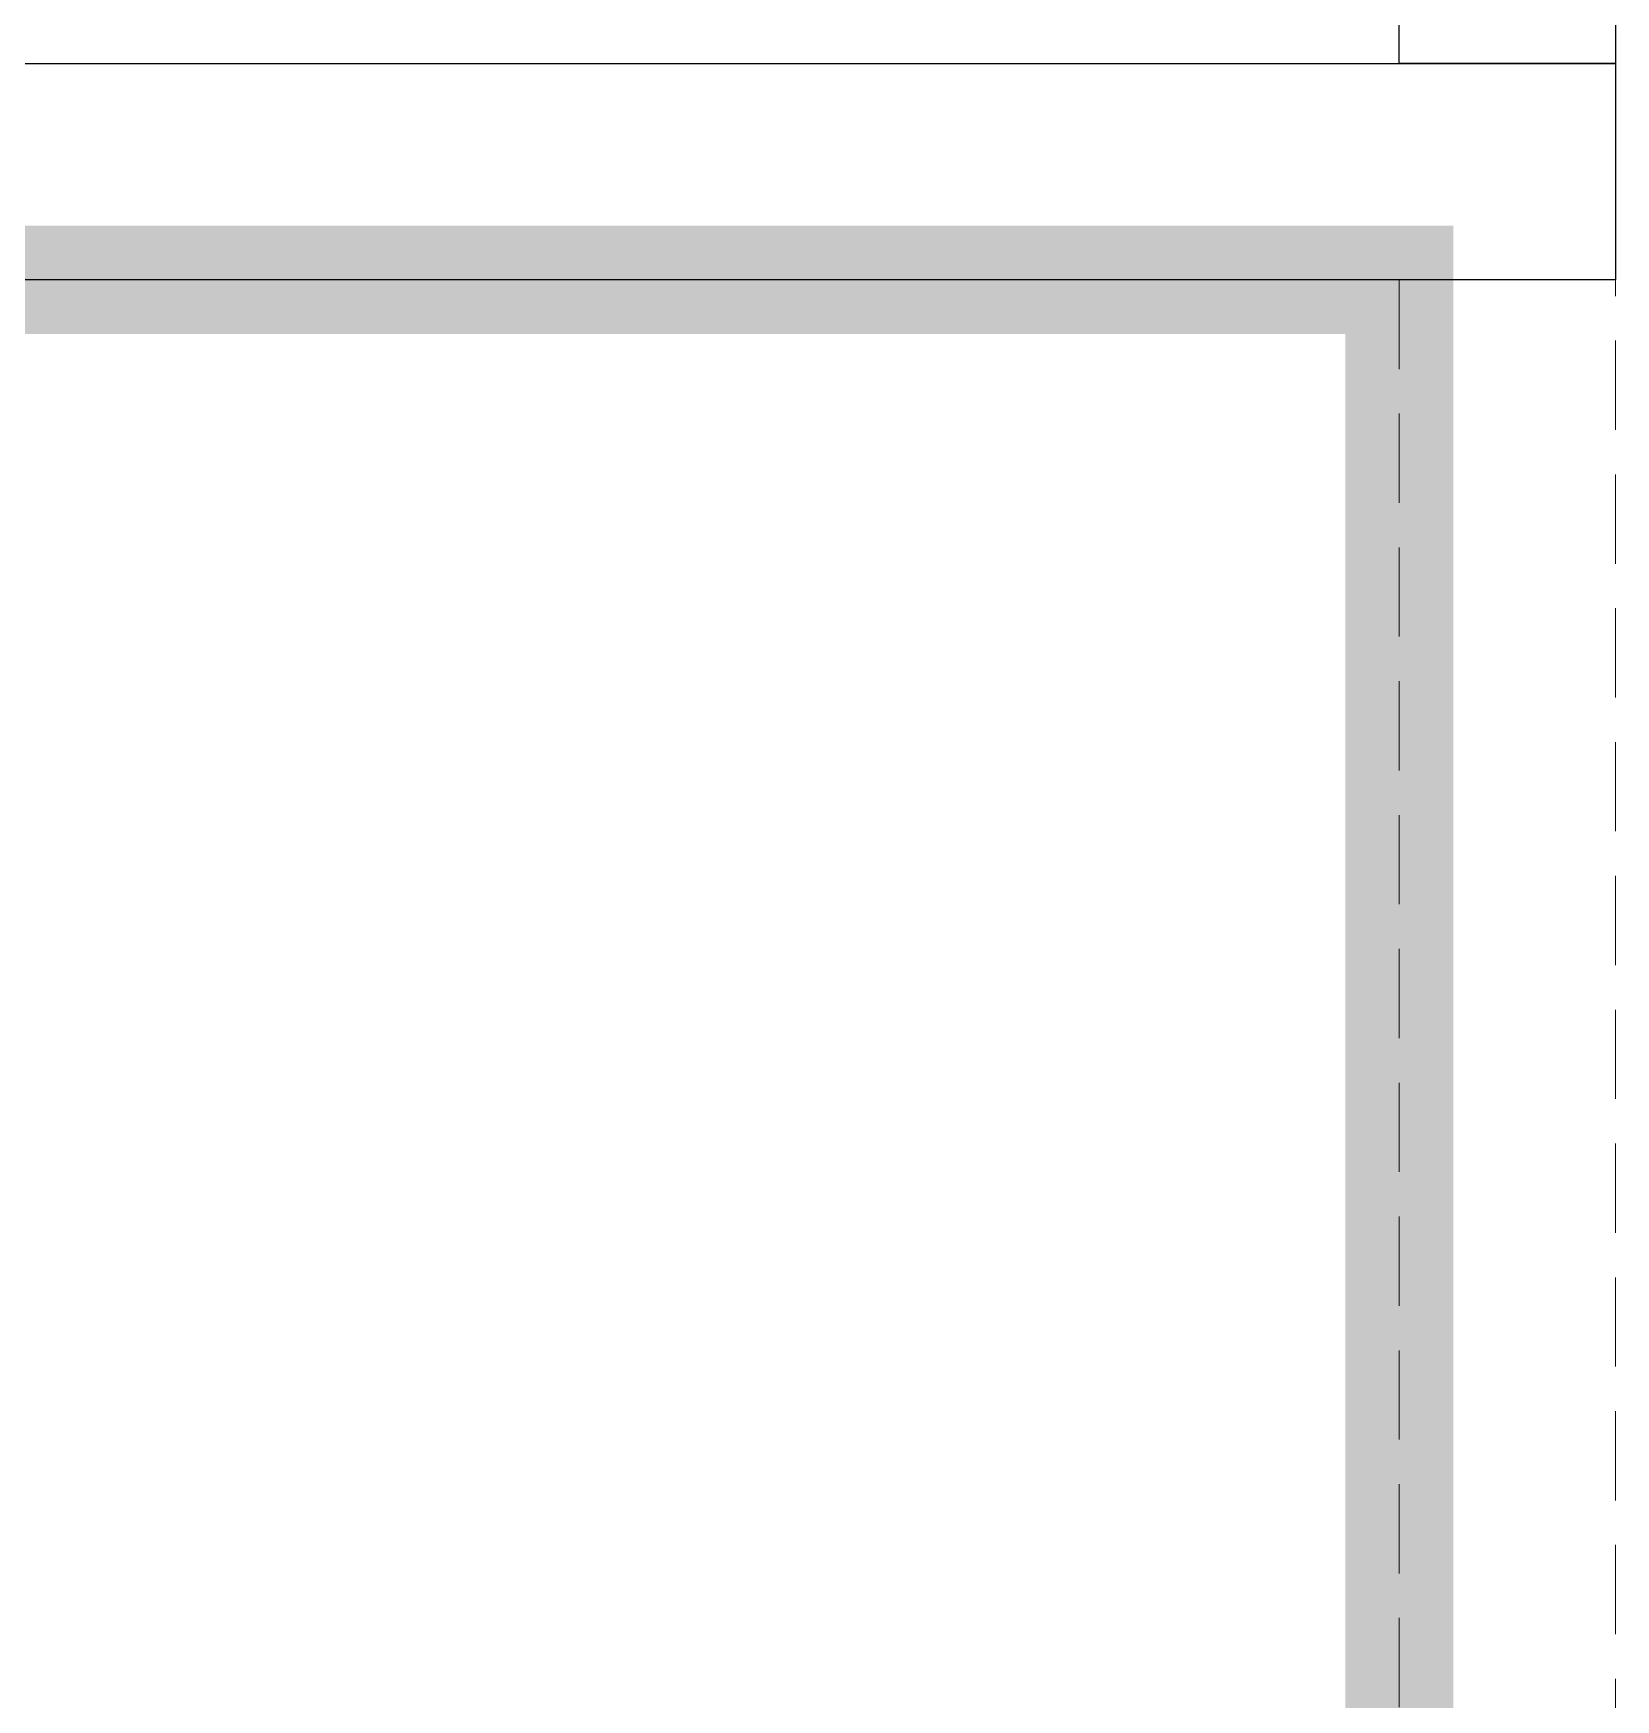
# Model space of a CAD drawing. Header units: feet. Extents: x 9123298 to 9130558, y -5938013 to -5926771.
# Drawn here: x 9128197 to 9128928, y -5929558 to -5928787 of the extents above; entities that cross this region are included whole.
import ezdxf

# ---------------------------------------------------------------- set-up
doc = ezdxf.new("R2010")
doc.units = ezdxf.units.FT
doc.header["$LTSCALE"] = 33
doc.header["$MEASUREMENT"] = 0
doc.linetypes.add('a_p6_plan_L18$0$HIDDEN', pattern=[0.375, 0.25, -0.125])
doc.linetypes.add('ACAD_ISO03W100', pattern=[30, 12, -18])
for name, color, linetype, lineweight in [('LENS-CURTAIN', 5, 'a_p6_plan_L18$0$HIDDEN', 9), ('LENS-PARTITION', 21, 'Continuous', 25), ('LK-TILES FINISH', 251, 'Continuous', 5)]:
    doc.layers.add(name, color=color, linetype=linetype, lineweight=lineweight)

msp = doc.modelspace()

# ---------------------------------------------------------------- linework, layer by layer
at = {"layer": 'LENS-CURTAIN', "ltscale": 5}
msp.add_lwpolyline([(9128828.329516927, -5929651.258532064), (9128928.329516925, -5929651.258532064), (9128928.329516925, -5928901.258532063), (9128828.329516927, -5928901.258532063)], close=True, dxfattribs=at)
at = {"layer": 'LENS-PARTITION'}
for points in [[(9128928.329516925, -5928801.258532064), (9128828.329516927, -5928801.258532064), (9128828.329516927, -5927001.258532064), (9128928.329516925, -5927001.258532064)], [(9128078.329516925, -5928801.258532064), (9128928.329516925, -5928801.258532064), (9128928.329516925, -5928901.258532063), (9128078.329516925, -5928901.258532063)]]:
    msp.add_lwpolyline(points, close=True, dxfattribs=at)
at = {"layer": 'LK-TILES FINISH', "color": 212, "linetype": 'ACAD_ISO03W100', "ltscale": 0.05, "const_width": 50}
msp.add_lwpolyline([(9126578.329516927, -5928901.258532063), (9128828.329516927, -5928901.258532063), (9128828.329516927, -5930101.258532064), (9126578.329516927, -5930101.258532064), (9126578.32951705, -5929651.258532074)], dxfattribs=at)

doc.saveas('drawing.dxf')
